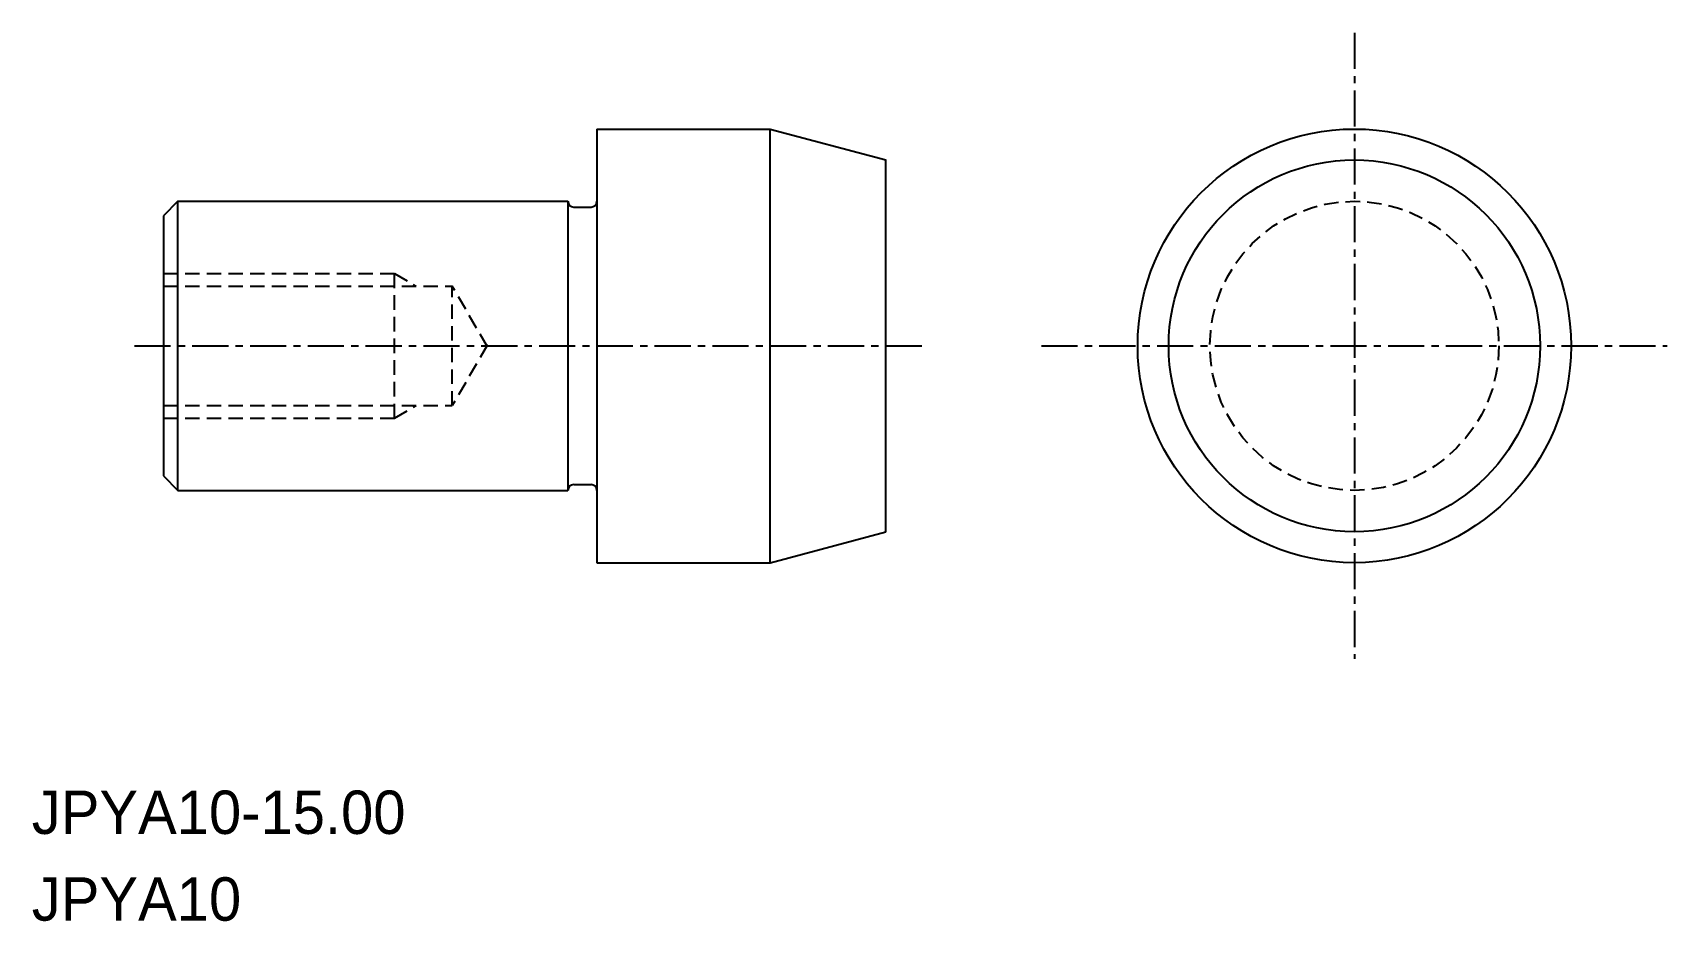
# Model space of a CAD drawing. Extents: x -2283.7 to -2227.2, y -643.6 to -612.9.
import ezdxf

# ---------------------------------------------------------------- set-up
doc = ezdxf.new("R2010")
doc.units = 0
doc.linetypes.add('CENTER', pattern=[2, 1.25, -0.25, 0.25, -0.25])
doc.linetypes.add('DASHED', pattern=[0.75, 0.5, -0.25])
doc.layers.get('0').update_dxf_attribs({"linetype": 'CONTINUOUS'})
doc.layers.add('CENTER', color=1, linetype='CENTER')

msp = doc.modelspace()

# ---------------------------------------------------------------- linework, layer by layer
at = {"color": 7, "linetype": 'CONTINUOUS'}
for p, q in [((-2264.219, -616.198), (-2264.219, -631.198)), ((-2264.219, -616.198), (-2258.219, -616.198)), ((-2278.719, -618.698), (-2279.219, -619.198)), ((-2278.719, -628.698), (-2278.719, -618.698)), ((-2278.719, -618.698), (-2265.219, -618.698)), ((-2265.219, -618.698), (-2265.219, -628.698)), ((-2265.019, -618.898), (-2264.419, -618.898)), ((-2279.219, -619.198), (-2279.219, -628.198)), ((-2279.219, -628.198), (-2278.719, -628.698)), ((-2265.019, -628.498), (-2264.419, -628.498)), ((-2278.719, -628.698), (-2265.219, -628.698)), ((-2264.219, -631.198), (-2258.219, -631.198))]:
    msp.add_line(p, q, dxfattribs=at)
at = {"linetype": 'CONTINUOUS'}
for p, q in [((-2258.219, -616.198), (-2254.219, -617.269)), ((-2258.219, -631.198), (-2258.219, -616.198)), ((-2254.219, -630.126), (-2254.219, -617.269)), ((-2258.219, -631.198), (-2254.219, -630.126))]:
    msp.add_line(p, q, dxfattribs=at)
at = {"color": 3, "linetype": 'DASHED'}
for p, q in [((-2279.219, -621.198), (-2271.219, -621.198)), ((-2279.219, -621.631), (-2269.219, -621.631)), ((-2271.219, -621.198), (-2270.469, -621.631)), ((-2271.219, -626.198), (-2271.219, -621.198)), ((-2269.219, -625.765), (-2269.219, -621.631)), ((-2268.007, -623.731), (-2269.219, -621.631)), ((-2268.007, -623.665), (-2269.219, -625.765)), ((-2279.219, -625.765), (-2269.219, -625.765)), ((-2279.219, -626.198), (-2271.219, -626.198)), ((-2271.219, -626.198), (-2270.469, -625.765))]:
    msp.add_line(p, q, dxfattribs=at)
at = {"linetype": 'CONTINUOUS'}
for radius in [7.5, 6.428]:
    msp.add_circle((-2237.999, -623.698), radius, dxfattribs=at)
at = {"color": 3, "linetype": 'DASHED'}
msp.add_circle((-2237.999, -623.698), 5, dxfattribs=at)
at = {"color": 7, "linetype": 'CONTINUOUS'}
for centre, start, end in [((-2265.019, -618.698), 180, 270), ((-2264.419, -618.698), 270, 0), ((-2265.019, -628.698), 90, 180), ((-2264.419, -628.698), 0, 90)]:
    msp.add_arc(centre, 0.2, start, end, dxfattribs=at)
msp.add_point((-2279.219, -623.698), dxfattribs=at)
at = {"layer": 'CENTER', "color": 1, "linetype": 'CENTER'}
for p, q in [((-2237.999, -612.867), (-2237.999, -634.528)), ((-2280.219, -623.698), (-2252.857, -623.698)), ((-2248.829, -623.698), (-2227.169, -623.698))]:
    msp.add_line(p, q, dxfattribs=at)

# ---------------------------------------------------------------- texts
for s, p in [('JPYA10-15.00', (-2283.774, -640.58)), ('JPYA10', (-2283.774, -643.58))]:
    msp.add_text(s, height=1.5).set_placement(p)

doc.saveas('drawing.dxf')
